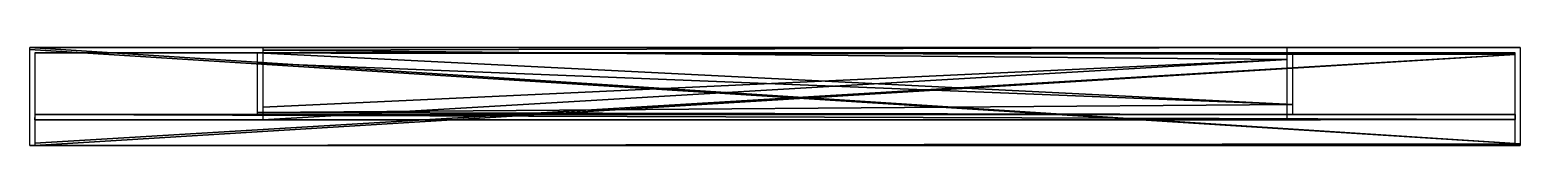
# Model space of a CAD drawing. Extents: x 0 to 288, y -19 to 0.
import ezdxf

# ---------------------------------------------------------------- set-up
doc = ezdxf.new("R2010")
doc.units = 0
doc.layers.add('PERFIL_H', color=1, linetype='CONTINUOUS')

msp = doc.modelspace()

# ---------------------------------------------------------------- linework, layer by layer
at = {"layer": 'PERFIL_H'}
for points in [[(0.01, 0, 0.01), (288.01, -18.67), (0, -0.41), (0.01, 0, 0.01)], [(0.01, 0, 0.01), (288.01, 0), (288.01, -18.67), (0.01, 0, 0.01)], [(287.1, 0, 0.92), (288.01, 0), (0.01, 0, 0.01), (287.1, 0, 0.92)], [(287.1, 0, 0.92), (0.01, 0, 0.01), (38.28, 0, 38.28), (287.1, 0, 0.92)], [(45, 0, 45), (287.1, 0, 0.92), (38.28, 0, 38.28), (45, 0, 45)], [(45, 0, 45), (243.01, 0, 45), (287.1, 0, 0.92), (45, 0, 45)], [(45, -0.48, 45), (243.01, 0, 45), (45, 0, 45), (45, -0.48, 45)], [(288.01, -18.67), (0.01, -19, 0.01), (0, -0.41), (288.01, -18.67)], [(287.01, -1.37, 1), (287.01, -1, 1), (1, -1, 1), (287.01, -1.37, 1)], [(287.01, -1.37, 1), (1, -1, 1), (1, -18.55, 1), (287.01, -1.37, 1)], [(1, -1, 1), (287.01, -1, 1), (250.18, -1, 37.83), (1, -1, 1)], [(1, -1, 1), (250.18, -1, 37.83), (2.26, -1, 2.26), (1, -1, 1)], [(1, -19, 1), (287.02, -19, 0.99), (287.01, -1.37, 1), (1, -19, 1)], [(1, -19, 1), (287.01, -1.37, 1), (1, -18.55, 1), (1, -19, 1)], [(42.82, -1, 42.82), (2.26, -1, 2.26), (250.18, -1, 37.83), (42.82, -1, 42.82)], [(42.82, -1, 42.82), (250.18, -1, 37.83), (244.01, -1, 44), (42.82, -1, 42.82)], [(42.82, -1, 42.82), (244.01, -1, 44), (44, -1, 44), (42.82, -1, 42.82)], [(44, -1, 44), (244.01, -1, 44), (244.01, -11.03, 44), (44, -1, 44)], [(44, -1, 44), (244.01, -11.03, 44), (44, -3.02, 44), (44, -1, 44)], [(45, -0.48, 45), (243.01, -2.34, 45), (243.01, 0, 45), (45, -0.48, 45)], [(45, -0.48, 45), (45, -11.6, 45), (243.01, -2.34, 45), (45, -0.48, 45)], [(45, -14, 45), (243.01, -14, 45), (243.01, -2.34, 45), (45, -14, 45)], [(45, -14, 45), (243.01, -2.34, 45), (45, -11.6, 45), (45, -14, 45)], [(44, -12.6, 44), (44, -3.02, 44), (244.01, -11.03, 44), (44, -12.6, 44)], [(44, -12.6, 44), (244.01, -11.03, 44), (244.01, -13, 44), (44, -12.6, 44)], [(1.01, -13.01, 1.01), (287.01, -13.99, 1), (1, -14, 1), (1.01, -13.01, 1.01)], [(1, -14, 1), (287.01, -13.99, 1), (249.43, -14, 38.58), (1, -14, 1)], [(1, -14, 1), (249.43, -14, 38.58), (2.29, -14, 2.29), (1, -14, 1)], [(285.97, -13, 2.04), (287.01, -13, 1), (1.01, -13.01, 1.01), (285.97, -13, 2.04)], [(285.97, -13, 2.04), (1.01, -13.01, 1.01), (37.67, -13, 37.67), (285.97, -13, 2.04)], [(1.01, -13.01, 1.01), (287.01, -13, 1), (287.01, -13.99, 1), (1.01, -13.01, 1.01)], [(43.74, -14, 43.74), (2.29, -14, 2.29), (249.43, -14, 38.58), (43.74, -14, 43.74)], [(44, -13, 44), (285.97, -13, 2.04), (37.67, -13, 37.67), (44, -13, 44)], [(43.74, -14, 43.74), (249.43, -14, 38.58), (243.01, -14, 45), (43.74, -14, 43.74)], [(43.74, -14, 43.74), (243.01, -14, 45), (45, -14, 45), (43.74, -14, 43.74)], [(44, -12.6, 44), (244.01, -13, 44), (44, -13, 44), (44, -12.6, 44)], [(44, -13, 44), (244.01, -13, 44), (285.97, -13, 2.04), (44, -13, 44)], [(288.01, -18.67), (288.01, -19), (0.01, -19, 0.01), (288.01, -18.67)], [(0.01, -19, 0.01), (288.01, -19), (287.02, -19, 0.99), (0.01, -19, 0.01)], [(0.01, -19, 0.01), (287.02, -19, 0.99), (1, -19, 1), (0.01, -19, 0.01)]]:
    msp.add_3dface(points, dxfattribs=at)

doc.saveas('drawing.dxf')
